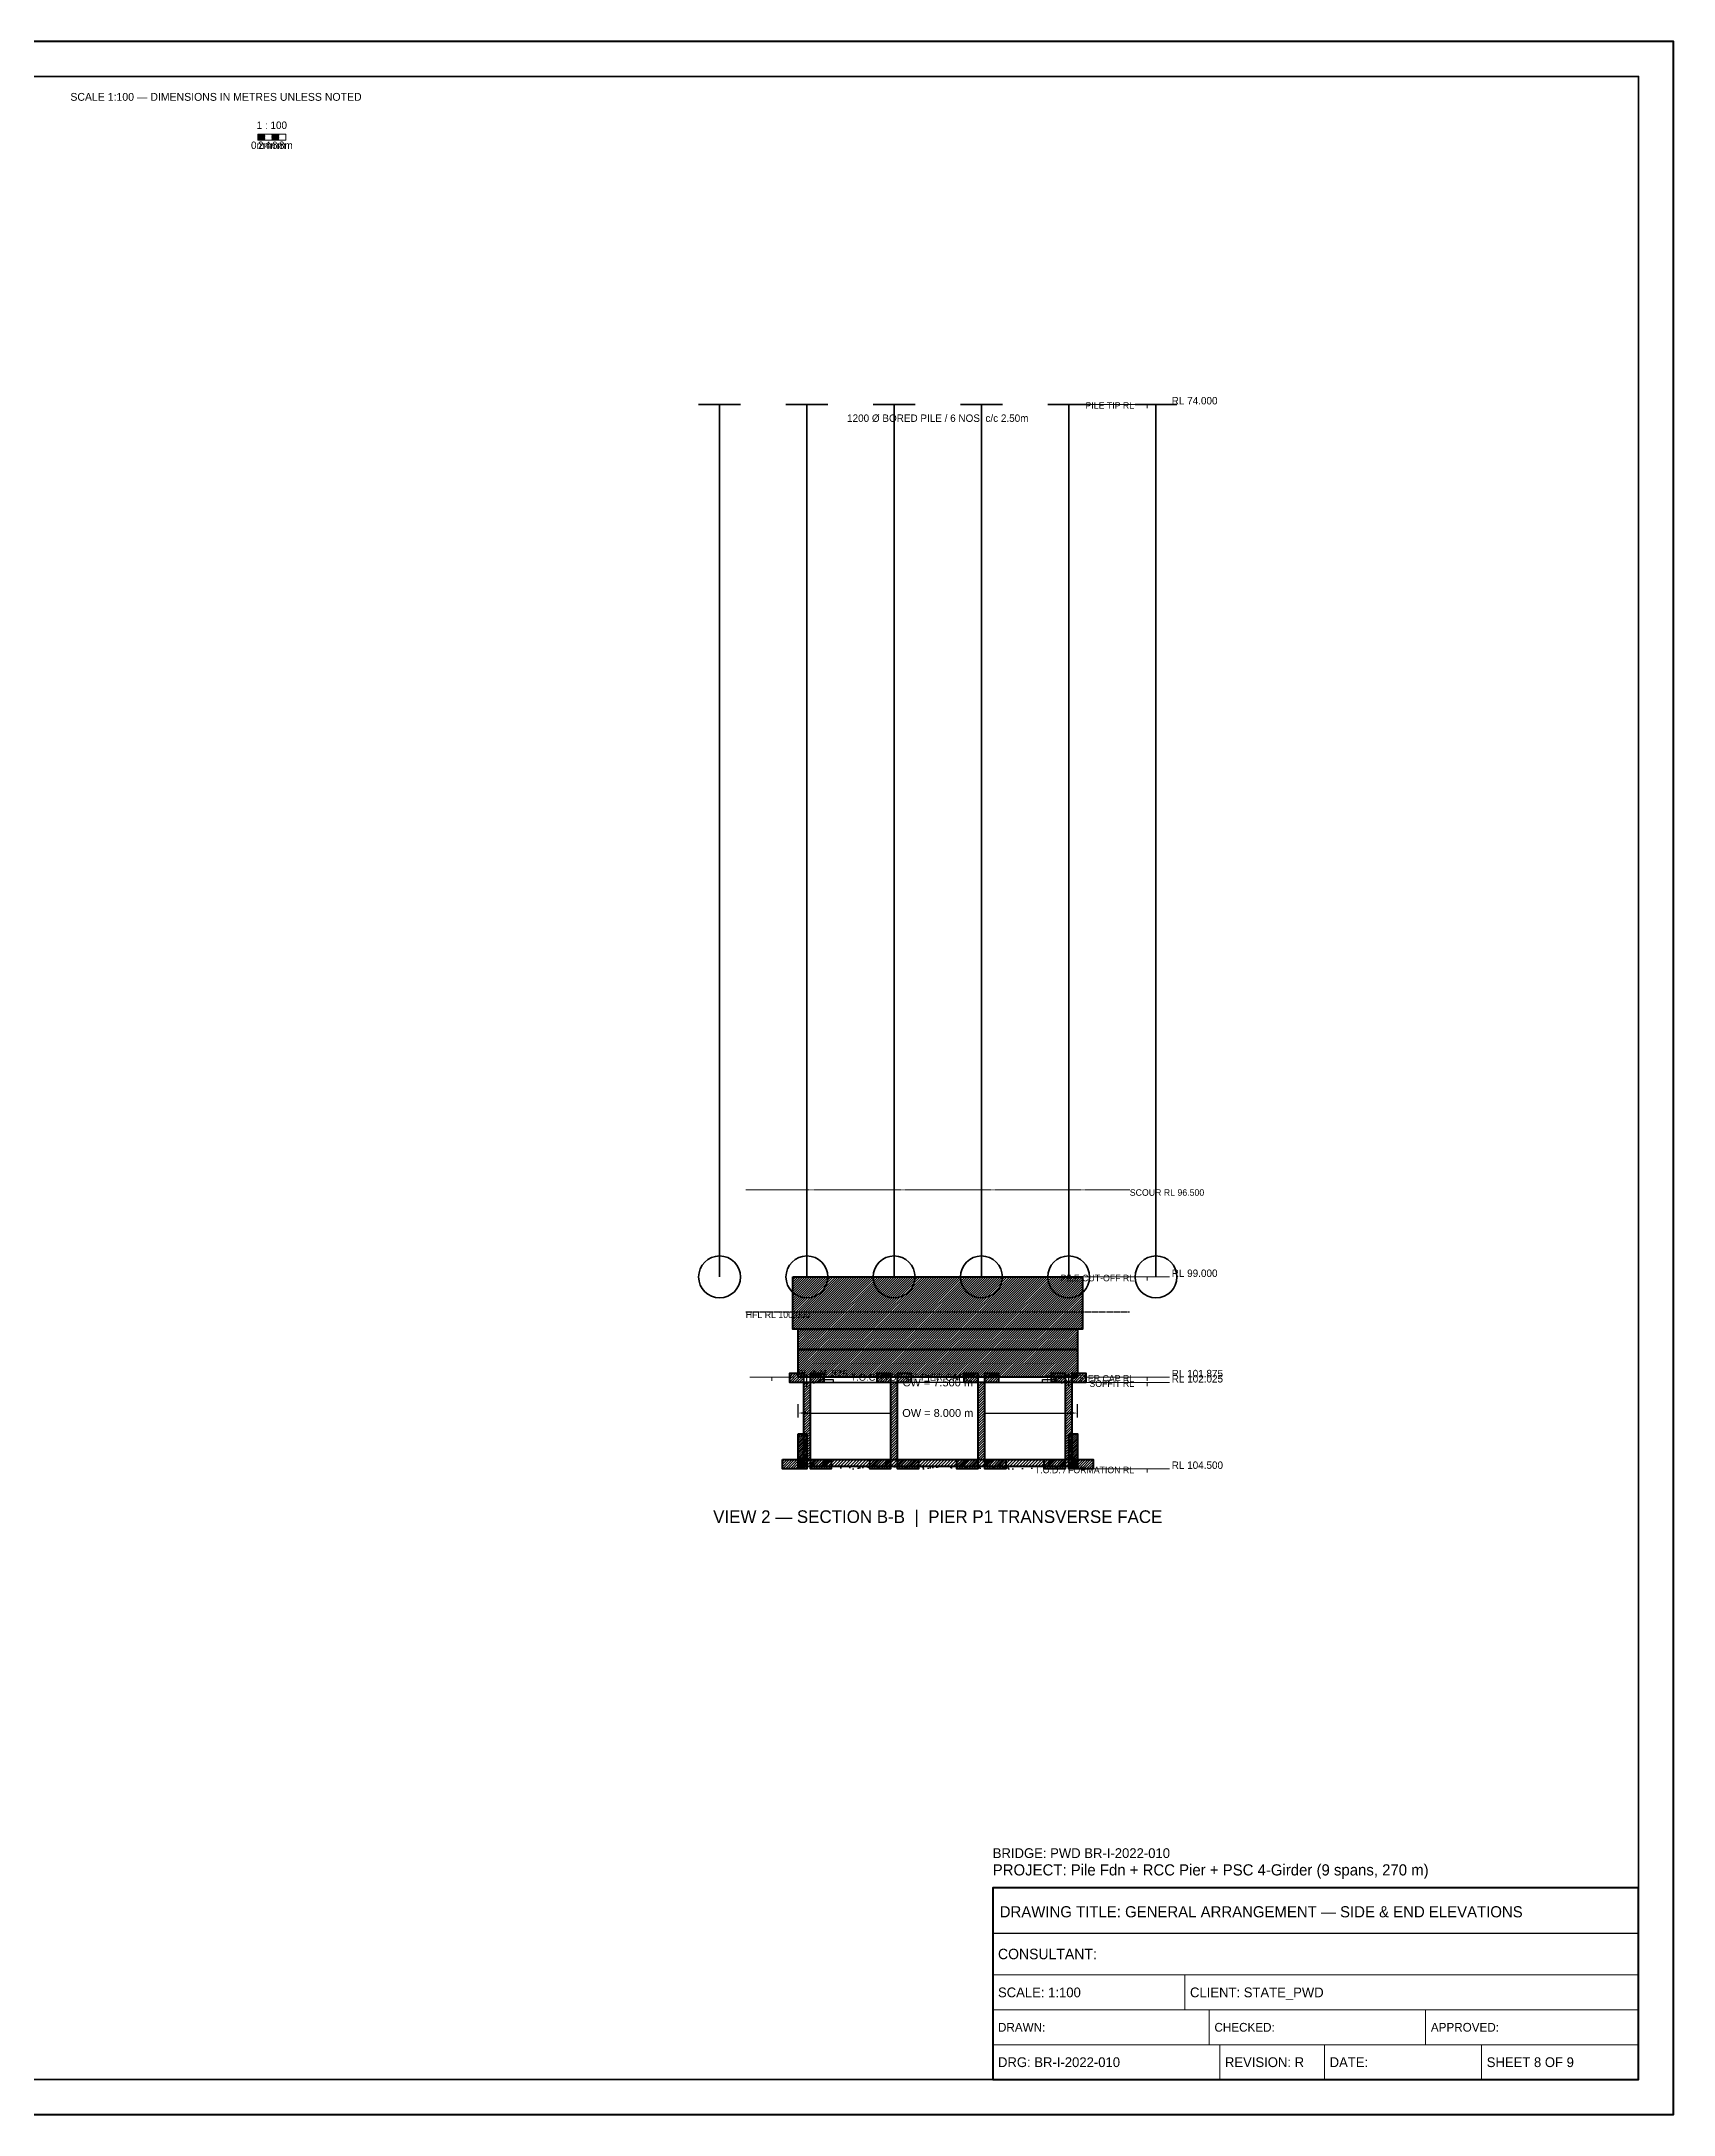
# Model space of a CAD drawing. Header units: metres. Extents: x 0 to 841, y 0 to 594.
# Drawn here: x 374 to 841, y 0 to 594 of the extents above; entities that cross this region are included whole.
import ezdxf
from ezdxf.enums import TextEntityAlignment as Align

# ---------------------------------------------------------------- set-up
doc = ezdxf.new("R2010")
doc.units = ezdxf.units.M
doc.linetypes.add('DASHED', pattern=[0.5, 0.375, -0.125])
doc.linetypes.add('DASHED2', pattern=[0.25, 0.1875, -0.0625])
for name, color, linetype, lineweight in [('BORDER-INNER', 7, 'Continuous', 35), ('BORDER-OUTER', 7, 'Continuous', 70), ('CIVIL-HFL', 5, 'DASHED', 25), ('CIVIL-SCOUR', 1, 'DASHED2', 18), ('DIM-LEVEL', 3, 'Continuous', 18), ('DIM-LINEAR', 3, 'Continuous', 18), ('FOUND-CAP', 2, 'Continuous', 35), ('FOUND-PILE', 4, 'Continuous', 35), ('STRUC-HATCHING', 8, 'Continuous', 18), ('SUB-BEARING', 5, 'Continuous', 25), ('SUB-PIER', 2, 'Continuous', 35), ('SUPER-DECK', 2, 'Continuous', 50), ('SUPER-GIRDER', 1, 'Continuous', 35), ('SUPER-KERB', 7, 'Continuous', 25), ('SUPER-PARAPET', 2, 'Continuous', 35), ('SUPER-WEARING', 8, 'Continuous', 25), ('SYM-SCALE', 7, 'Continuous', 13), ('TEXT-GENERAL', 7, 'Continuous', 18), ('TEXT-HEADER', 7, 'Continuous', 25), ('TEXT-LEVEL', 5, 'Continuous', 18), ('TEXT-SPEC', 7, 'Continuous', 13), ('TEXT-TITLE', 7, 'Continuous', 25), ('TITLEBLK-BOX', 7, 'Continuous', 50), ('TITLEBLK-TEXT', 7, 'Continuous', 18)]:
    doc.layers.add(name, color=color, linetype=linetype, lineweight=lineweight)
doc.styles.add('BRIDGE_STD', font='Arial.ttf')
doc.dimstyles.new('pmb100', dxfattribs={"dimtxt": 2.5, "dimasz": 0.9375, "dimexe": 2.5, "dimexo": 2.5, "dimtad": 0, "dimtih": 1, "dimdec": 0, "dimtxsty": 'BRIDGE_STD', "dimcen": 2.5, "dimazin": 3, "dimtfac": 1, "dimtmove": 0, "dimatfit": 3})

msp = doc.modelspace()

# ---------------------------------------------------------------- hatches: boundary and pattern name
at = {"layer": 'STRUC-HATCHING'}
h = msp.add_hatch(dxfattribs=at)
h.set_pattern_fill('ANSI31', scale=0.15)
h.paths.add_polyline_path([(588.75, 240), (671.75, 240), (671.75, 225), (588.75, 225)])
h = msp.add_hatch(dxfattribs=at)
h.set_pattern_fill('ANSI31', scale=0.15)
h.paths.add_polyline_path([(590.25, 225), (670.25, 225), (670.25, 219.25), (590.25, 219.25)])
h = msp.add_hatch(dxfattribs=at)
h.set_pattern_fill('ANSI31', scale=0.15)
h.paths.add_polyline_path([(590.25, 219.25), (670.25, 219.25), (670.25, 211.25), (590.25, 211.25)])
h = msp.add_hatch(dxfattribs=at)
h.set_pattern_fill('ANSI31', scale=0.16)
h.paths.add_polyline_path([(585.75, 187.65), (599.75, 187.65), (599.75, 185.01), (593.75, 185.01), (593.75, 212.39), (597.65, 212.39), (597.65, 209.75), (587.85, 209.75), (587.85, 212.39), (591.75, 212.39), (591.75, 185.01), (585.75, 185.01)])
h = msp.add_hatch(dxfattribs=at)
h.set_pattern_fill('ANSI31', scale=0.16)
h.paths.add_polyline_path([(610.75, 187.65), (624.75, 187.65), (624.75, 185.01), (618.75, 185.01), (618.75, 212.39), (622.65, 212.39), (622.65, 209.75), (612.85, 209.75), (612.85, 212.39), (616.75, 212.39), (616.75, 185.01), (610.75, 185.01)])
h = msp.add_hatch(dxfattribs=at)
h.set_pattern_fill('ANSI31', scale=0.16)
h.paths.add_polyline_path([(635.75, 187.65), (649.75, 187.65), (649.75, 185.01), (643.75, 185.01), (643.75, 212.39), (647.65, 212.39), (647.65, 209.75), (637.85, 209.75), (637.85, 212.39), (641.75, 212.39), (641.75, 185.01), (635.75, 185.01)])
h = msp.add_hatch(dxfattribs=at)
h.set_pattern_fill('ANSI31', scale=0.16)
h.paths.add_polyline_path([(660.75, 187.65), (674.75, 187.65), (674.75, 185.01), (668.75, 185.01), (668.75, 212.39), (672.65, 212.39), (672.65, 209.75), (662.85, 209.75), (662.85, 212.39), (666.75, 212.39), (666.75, 185.01), (660.75, 185.01)])
h = msp.add_hatch(dxfattribs=at)
h.set_pattern_fill('ANSI31', scale=0.12)
h.paths.add_polyline_path([(590.25, 195), (592.75, 195), (592.75, 185), (590.25, 185)])
h = msp.add_hatch(dxfattribs=at)
h.set_pattern_fill('ANSI31', scale=0.12)
h.paths.add_polyline_path([(667.75, 195), (670.25, 195), (670.25, 185), (667.75, 185)])
h = msp.add_hatch(dxfattribs=at)
h.set_pattern_fill('ANSI31', scale=0.14)
h.paths.add_polyline_path([(592.75, 185), (590.25, 185), (590.25, 187.2), (591, 188.08), (592.75, 186.32)])
h = msp.add_hatch(dxfattribs=at)
h.set_pattern_fill('ANSI31', scale=0.2)
h.paths.add_polyline_path([(590.25, 187.65), (670.25, 187.65), (670.25, 185.65), (590.25, 185.65)])
h = msp.add_hatch(dxfattribs=at)
h.set_pattern_fill('ANSI31', scale=0.14)
h.paths.add_polyline_path([(667.75, 185), (670.25, 185), (670.25, 187.2), (669.5, 188.08), (667.75, 186.32)])
at = {"layer": 'SUPER-WEARING'}
h = msp.add_hatch(dxfattribs=at)
h.set_pattern_fill('AR-SAND', scale=0.04)
h.paths.add_polyline_path([(592.75, 185.65), (667.75, 185.65), (667.75, 185), (592.75, 185)])
at = {"layer": 'SYM-SCALE'}
h = msp.add_hatch(dxfattribs=at)
h.set_pattern_fill('SOLID')
h.paths.add_polyline_path([(435.5, 565.75), (437.5, 565.75), (437.5, 567.45), (435.5, 567.45)])
h = msp.add_hatch(dxfattribs=at)
h.set_pattern_fill('SOLID')
h.paths.add_polyline_path([(439.5, 565.75), (441.5, 565.75), (441.5, 567.45), (439.5, 567.45)])

# ---------------------------------------------------------------- linework, layer by layer
at = {"layer": 'BORDER-INNER'}
msp.add_lwpolyline([(10, 10), (831, 10), (831, 584), (10, 584), (10, 10)], dxfattribs=at)
at = {"layer": 'BORDER-OUTER'}
msp.add_lwpolyline([(0, 0), (841, 0), (841, 594), (0, 594), (0, 0)], dxfattribs=at)
at = {"layer": 'CIVIL-HFL', "color": 5, "linetype": 'DASHED'}
msp.add_line((575.25, 230), (685.25, 230), dxfattribs=at)
at = {"layer": 'CIVIL-SCOUR', "color": 1, "linetype": 'DASHED2'}
msp.add_line((575.25, 265), (685.25, 265), dxfattribs=at)
at = {"layer": 'DIM-LEVEL', "color": 5}
for p, q in [((690.25, 490), (672.25, 490)), ((690.25, 240), (672.25, 240)), ((690.25, 211.25), (672.25, 211.25)), ((690.25, 209.75), (672.25, 209.75)), ((690.25, 185), (672.25, 185))]:
    msp.add_line(p, q, dxfattribs=at)
at = {"layer": 'DIM-LEVEL'}
for p, q in [((683.875, 490), (696.625, 490)), ((690.25, 490), (690.25, 488.938)), ((683.875, 240), (696.625, 240)), ((690.25, 240), (690.25, 238.937)), ((576.375, 211.25), (589.125, 211.25)), ((582.75, 211.25), (582.75, 210.187)), ((683.875, 211.25), (696.625, 211.25)), ((683.875, 209.75), (696.625, 209.75)), ((690.25, 211.25), (690.25, 210.187)), ((690.25, 209.75), (690.25, 208.687)), ((683.875, 185), (696.625, 185)), ((690.25, 185), (690.25, 183.937))]:
    msp.add_line(p, q, dxfattribs=at)
at = {"layer": 'FOUND-CAP', "lineweight": 40}
msp.add_lwpolyline([(588.75, 240), (671.75, 240), (671.75, 225), (588.75, 225), (588.75, 240)], dxfattribs=at)
at = {"layer": 'FOUND-PILE', "color": 4, "lineweight": 35}
for p, q in [((561.75, 490), (573.75, 490)), ((567.75, 240), (567.75, 490)), ((586.75, 490), (598.75, 490)), ((592.75, 240), (592.75, 490)), ((611.75, 490), (623.75, 490)), ((617.75, 240), (617.75, 490)), ((636.75, 490), (648.75, 490)), ((642.75, 240), (642.75, 490)), ((661.75, 490), (673.75, 490)), ((667.75, 240), (667.75, 490)), ((686.75, 490), (698.75, 490)), ((692.75, 240), (692.75, 490))]:
    msp.add_line(p, q, dxfattribs=at)
at = {"layer": 'FOUND-PILE', "color": 4}
for centre in [(567.75, 240), (592.75, 240), (617.75, 240), (642.75, 240), (667.75, 240), (692.75, 240)]:
    msp.add_circle(centre, 6, dxfattribs=at)
at = {"layer": 'SUB-BEARING', "lineweight": 30}
for points in [[(596.25, 210.575), (600.25, 210.575), (600.25, 209.75), (596.25, 209.75), (596.25, 210.575)], [(660.25, 210.575), (664.25, 210.575), (664.25, 209.75), (660.25, 209.75), (660.25, 210.575)]]:
    msp.add_lwpolyline(points, dxfattribs=at)
at = {"layer": 'SUB-PIER', "lineweight": 50}
for points in [[(590.25, 225), (670.25, 225), (670.25, 219.25), (590.25, 219.25), (590.25, 225)], [(590.25, 219.25), (670.25, 219.25), (670.25, 211.25), (590.25, 211.25), (590.25, 219.25)]]:
    msp.add_lwpolyline(points, dxfattribs=at)
at = {"layer": 'SUB-PIER', "lineweight": 30}
msp.add_lwpolyline([(596.65, 211.25), (663.85, 211.25), (663.85, 209.75), (596.65, 209.75), (596.65, 211.25)], dxfattribs=at)
at = {"layer": 'SUPER-DECK', "lineweight": 50}
msp.add_lwpolyline([(590.25, 187.65), (670.25, 187.65), (670.25, 185.65), (590.25, 185.65), (590.25, 187.65)], dxfattribs=at)
at = {"layer": 'SUPER-GIRDER', "lineweight": 40}
for points in [[(585.75, 187.65), (599.75, 187.65), (599.75, 185.01), (593.75, 185.01), (593.75, 212.39), (597.65, 212.39), (597.65, 209.75), (587.85, 209.75), (587.85, 212.39), (591.75, 212.39), (591.75, 185.01), (585.75, 185.01), (585.75, 187.65)], [(610.75, 187.65), (624.75, 187.65), (624.75, 185.01), (618.75, 185.01), (618.75, 212.39), (622.65, 212.39), (622.65, 209.75), (612.85, 209.75), (612.85, 212.39), (616.75, 212.39), (616.75, 185.01), (610.75, 185.01), (610.75, 187.65)], [(635.75, 187.65), (649.75, 187.65), (649.75, 185.01), (643.75, 185.01), (643.75, 212.39), (647.65, 212.39), (647.65, 209.75), (637.85, 209.75), (637.85, 212.39), (641.75, 212.39), (641.75, 185.01), (635.75, 185.01), (635.75, 187.65)], [(660.75, 187.65), (674.75, 187.65), (674.75, 185.01), (668.75, 185.01), (668.75, 212.39), (672.65, 212.39), (672.65, 209.75), (662.85, 209.75), (662.85, 212.39), (666.75, 212.39), (666.75, 185.01), (660.75, 185.01), (660.75, 187.65)]]:
    msp.add_lwpolyline(points, dxfattribs=at)
at = {"layer": 'SUPER-KERB', "lineweight": 35}
for points in [[(592.75, 185), (590.25, 185), (590.25, 187.2), (591, 188.08), (592.75, 186.32), (592.75, 185)], [(667.75, 185), (670.25, 185), (670.25, 187.2), (669.5, 188.08), (667.75, 186.32), (667.75, 185)]]:
    msp.add_lwpolyline(points, dxfattribs=at)
at = {"layer": 'SUPER-PARAPET', "lineweight": 40}
for points in [[(590.25, 195), (592.75, 195), (592.75, 185), (590.25, 185), (590.25, 195)], [(667.75, 195), (670.25, 195), (670.25, 185), (667.75, 185), (667.75, 195)]]:
    msp.add_lwpolyline(points, dxfattribs=at)
at = {"layer": 'SYM-SCALE'}
msp.add_lwpolyline([(435.5, 565.75), (443.5, 565.75), (443.5, 567.45), (435.5, 567.45), (435.5, 565.75)], dxfattribs=at)
at = {"layer": 'TITLEBLK-BOX', "lineweight": 50}
msp.add_lwpolyline([(646, 10), (831, 10), (831, 65), (646, 65), (646, 10)], dxfattribs=at)
at = {"layer": 'TITLEBLK-BOX', "lineweight": 30}
msp.add_lwpolyline([(646, 52), (831, 52), (831, 65), (646, 65), (646, 52)], dxfattribs=at)
at = {"layer": 'TITLEBLK-BOX', "lineweight": 18}
for points in [[(646, 40), (831, 40), (831, 52), (646, 52), (646, 40)], [(646, 30), (701, 30), (701, 40), (646, 40), (646, 30)], [(701, 30), (831, 30), (831, 40), (701, 40), (701, 30)], [(646, 20), (708, 20), (708, 30), (646, 30), (646, 20)], [(708, 20), (770, 20), (770, 30), (708, 30), (708, 20)], [(770, 20), (831, 20), (831, 30), (770, 30), (770, 20)], [(646, 10), (711, 10), (711, 20), (646, 20), (646, 10)], [(711, 10), (741, 10), (741, 20), (711, 20), (711, 10)], [(741, 10), (786, 10), (786, 20), (741, 20), (741, 10)], [(786, 10), (831, 10), (831, 20), (786, 20), (786, 10)]]:
    msp.add_lwpolyline(points, dxfattribs=at)

# ---------------------------------------------------------------- texts
at = {"layer": 'CIVIL-HFL', "color": 5}
msp.add_text('HFL RL 100.000', height=1.875, dxfattribs=at).set_placement((575.25, 228.25))
at = {"layer": 'CIVIL-SCOUR', "color": 1}
msp.add_text('SCOUR RL 96.500', height=1.875, dxfattribs=at).set_placement((685.25, 263.25))
at = {"layer": 'TEXT-GENERAL'}
for s, p in [('1 : 100', (439.5, 568.938)), ('0m', (435.5, 563.2)), ('2m', (437.5, 563.2)), ('4m', (439.5, 563.2)), ('6m', (441.5, 563.2)), ('8m', (443.5, 563.2)), ('1200 Ø BORED PILE / 6 NOS  c/c 2.50m', (630.25, 485))]:
    msp.add_text(s, height=2.125, dxfattribs=at).set_placement(p, align=Align.CENTER)
at = {"layer": 'TEXT-HEADER'}
msp.add_text('T.O.C. (TOP OF PIER CAP)', height=2, dxfattribs=at).set_placement((605.25, 210.25))
msp.add_text('VIEW 2 — SECTION B-B  |  PIER P1 TRANSVERSE FACE', height=3.625, dxfattribs=at).set_placement((630.25, 169.5), align=Align.CENTER)
at = {"layer": 'TEXT-LEVEL'}
for s, p in [('PILE TIP RL', (686.5, 488.75)), ('PILE CUT-OFF RL', (686.5, 238.75)), ('TOP OF PIER CAP RL', (686.5, 210)), ('SOFFIT RL', (686.5, 208.5)), ('T.O.D. / FORMATION RL', (686.5, 183.75))]:
    msp.add_text(s, height=1.875, dxfattribs=at).set_placement(p, align=Align.RIGHT)
for s, p in [('RL 74.000', (697.263, 490)), ('RL 99.000', (697.263, 240)), ('RL 101.875', (589.763, 211.25)), ('RL 101.875', (697.263, 211.25)), ('RL 102.025', (697.263, 209.75)), ('RL 104.500', (697.263, 185))]:
    msp.add_text(s, height=2.125, dxfattribs=at).set_placement(p)
at = {"layer": 'TEXT-SPEC', "color": 8}
msp.add_text('SCALE 1:100 — DIMENSIONS IN METRES UNLESS NOTED', height=2.25, dxfattribs=at).set_placement((423.5, 577), align=Align.CENTER)
at = {"layer": 'TEXT-TITLE'}
for s, p in [('PROJECT: Pile Fdn + RCC Pier + PSC 4-Girder (9 spans, 270 m)', (646, 68.5)), ('DRAWING TITLE: GENERAL ARRANGEMENT — SIDE & END ELEVATIONS', (648, 56.5))]:
    msp.add_text(s, height=3.2, dxfattribs=at).set_placement(p)
at = {"layer": 'TITLEBLK-TEXT'}
for s, height, p in [('BRIDGE: PWD BR-I-2022-010', 2.8, (646, 73.5)), ('CONSULTANT: ', 3, (647.5, 44.5)), ('SCALE: 1:100', 2.8, (647.5, 33.6)), ('CLIENT: STATE_PWD', 2.8, (702.5, 33.6)), ('DRAWN: ', 2.5, (647.5, 23.75)), ('CHECKED: ', 2.5, (709.5, 23.75)), ('APPROVED: ', 2.5, (771.5, 23.75)), ('DRG: BR-I-2022-010', 2.8, (647.5, 13.6)), ('REVISION: R', 2.8, (712.5, 13.6)), ('DATE: ', 2.8, (742.5, 13.6)), ('SHEET 8 OF 9', 2.8, (787.5, 13.6))]:
    msp.add_text(s, height=height, dxfattribs=at).set_placement(p)

# ---------------------------------------------------------------- dimensions: what is measured, and where the dimension line sits
at = {"layer": 'DIM-LINEAR'}
for base, p1, p2, text in [((592.75, 209.75), (592.75, 206), (667.75, 206), 'CW = 7.500 m'), ((590.25, 201), (590.25, 197.25), (670.25, 197.25), 'OW = 8.000 m')]:
    msp.add_linear_dim(base=base, p1=p1, p2=p2, text=text, dimstyle='pmb100', override={"dimtxt": 2.25, "dimasz": 2.25, "dimgap": 0.9, "dimclrt": 3}, dxfattribs=at).render()

doc.saveas('drawing.dxf')
